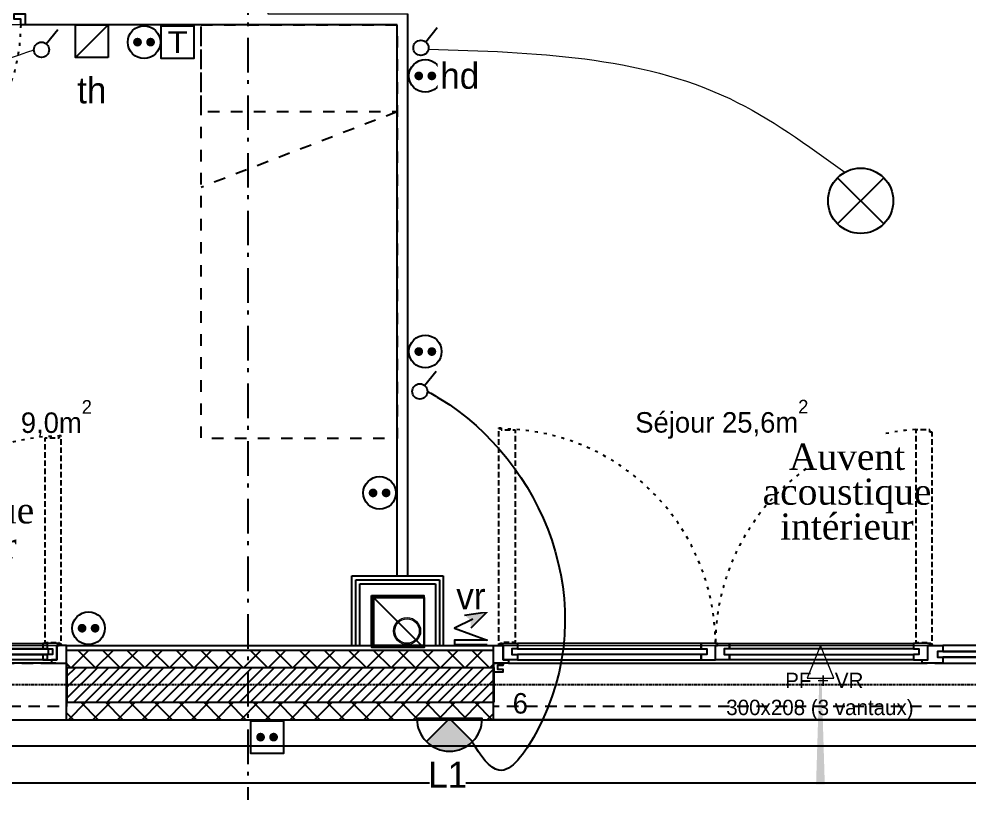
# Model space of a CAD drawing. Header units: centimetres. Extents: x 2191 to 12545, y -680 to 18662.
# Drawn here: x 11335.1 to 11771.5, y 3483.3 to 3839 of the extents above; entities that cross this region are included whole.
import ezdxf

# ---------------------------------------------------------------- set-up
doc = ezdxf.new("R2010")
doc.units = ezdxf.units.CM
for name, pattern in [('Style de ligne -1', [0.41664, 0.20828, -0.20836]), ('Style de ligne -11', [0.347222, 0.20828, -0.138942]), ('Style de ligne -12', [0.164042, 0.054681, -0.109361]), ('Style de ligne -13', [0.147638, 0.098425, -0.049213]), ('Style de ligne -18', [0.164042, 0.054681, -0.109361]), ('Style de ligne -6', [1.04164, 0.625, -0.20828, 0.06943, -0.13893]), ('VW-01', [0.41656, 0.20828, -0.20828])]:
    doc.linetypes.add(name, pattern=pattern)
for name, color, linetype in [('B Aménagement intérieur', 252, 'Continuous'), ('B GÈnÈral_Hatch', 252, 'Continuous'), ('B Général', 252, 'Continuous'), ('C ANNOTATIONS-axes horizontaux', 252, 'Style de ligne -1'), ('C ANNOTATIONS-niveaux', 252, 'Continuous'), ('C ANNOTATIONS-prestations', 252, 'Continuous'), ('C ANNOTATIONS-texte', 252, 'Continuous'), ('D SURFACES-shab', 252, 'Continuous'), ('F REMPLISSAGE-vert clair', 252, 'Continuous'), ('F REMPLISSAGE-vert foncé', 252, 'Continuous'), ('prlm-CHAUFF', 4, 'Continuous'), ('prlm-EAU-EUEV', 25, 'Continuous'), ('prlm-GT', 242, 'Continuous'), ('prlm-VMC', 93, 'Continuous')]:
    doc.layers.add(name, color=color, linetype=linetype)
doc.layers.add('prlm-ELEC-CFA', color=1, linetype='Continuous', lineweight=25)
doc.layers.add('prlm-ELEC-CFO', color=1, linetype='Continuous', lineweight=25)
doc.styles.add('Eurostile', font='Eurosti.TTF')
doc.styles.add('Eurostile (bold)', font='Eurostib.TTF')
doc.styles.add('prlm-elec-cfa', font='comic.ttf', dxfattribs={"height": 12})
doc.styles.add('prlm-elec-cfo', font='comic.ttf', dxfattribs={"height": 12})
doc.styles.add('prlm-vmc', font='pala.ttf', dxfattribs={"height": 14})
doc.styles.get("Standard").update_dxf_attribs({"font": 'isocp.shx', "height": 15})
pattern_1 = [(45, (0, 0), (-5.656854, 5.656854), []), (135, (0, 0), (5.656854, 5.656854), [])]

# ---------------------------------------------------------------- blocks, each defined once
blk = doc.blocks.new('B 70.PP 80')
at = {"layer": 'B Général', "flags": 128}
blk.add_lwpolyline([(-43, 2.5), (-43, 85.5), (-39, 85.5), (-39, 2.5)], close=True, dxfattribs=at)
at = {"layer": 'B Général', "linetype": 'Style de ligne -18', "ltscale": 25.4, "flags": 128}
blk.add_lwpolyline([(46, 2.5), (45.27, 13.33), (43.1, 23.98), (39.53, 34.26), (34.61, 44), (28.44, 53.03), (21.1, 61.19), (12.74, 68.35), (3.5, 74.38), (-6.47, 79.18), (-17, 82.67), (-27.91, 84.79), (-39, 85.5)], dxfattribs=at)
at = {"layer": 'B Général', "linetype": 'Continuous', "flags": 128}
for points in [[(-45, 2.5), (-43, 2.5), (-43, 0), (-40, 0), (-40, -2.5), (-45, -2.5)], [(48, 2.5), (46, 2.5), (46, 0), (43, 0), (43, -2.5), (48, -2.5), (48, -2.5), (48, -2.5), (48, 1.79), (48, 1.79)]]:
    blk.add_lwpolyline(points, close=True, dxfattribs=at)
at = {"layer": 'C ANNOTATIONS-prestations', "insert": (-37.5, 32.5), "char_height": 5.8825, "attachment_point": 1, "rotation": 90, "line_spacing_factor": 0.894142, "style": 'Eurostile'}
blk.add_mtext('PP 83 x 204', dxfattribs=at)
blk = doc.blocks.new('B 70.Lit 90.190')
at = {"layer": 'B Général', "linetype": 'VW-01', "ltscale": 25.4}
blk.add_line((45, 54.99), (-45, 20.35), dxfattribs=at)
at = {"layer": 'B Général', "linetype": 'VW-01', "ltscale": 25.4, "flags": 128}
for points in [[(-45, 95), (45, 95), (45, -95), (-45, -95)], [(-45, 95), (45, 95), (45, 54.99), (-45, 54.99)]]:
    blk.add_lwpolyline(points, close=True, dxfattribs=at)
blk = doc.blocks.new('B 70.Groupe-13-1')
at = {"layer": 'B Général', "linetype": 'Continuous'}
for p, q in [((11337.97, 3841.41), (11337.97, 3836.41)), ((11513.76, 3583.39), (11513.76, 3841.41)), ((11513.76, 3583.39), (11513.76, 3841.41)), ((11508.76, 3836.41), (11337.97, 3836.41)), ((11508.76, 3836.41), (11337.97, 3836.41)), ((11508.76, 3583.39), (11508.76, 3836.41)), ((11508.76, 3583.39), (11508.76, 3836.41)), ((11488.04, 3583.39), (11508.76, 3583.39)), ((11488.04, 3551.39), (11488.04, 3583.39)), ((11513.76, 3583.39), (11530.04, 3583.39)), ((11530.04, 3583.39), (11530.04, 3551.39)), ((11497.04, 3574.39), (11521.04, 3574.39)), ((11497.04, 3551.39), (11497.04, 3574.39)), ((11521.04, 3574.39), (11521.04, 3551.39))]:
    blk.add_line(p, q, dxfattribs=at)
at = {"layer": 'B Général', "linetype": 'Continuous', "flags": 128}
blk.add_lwpolyline([(11498.04, 3551.39), (11498.04, 3573.39), (11520.04, 3551.39)], close=True, dxfattribs=at)
at = {"layer": 'D SURFACES-shab', "lineweight": 18, "flags": 128}
for points in [[(11530.04, 3583.39), (11530.04, 3551.39), (11934.47, 3551.39), (11934.45, 4128.41), (11653.04, 4128.41), (11653.04, 4068.41), (11581.04, 4068.41), (11581.04, 4128.41), (11449.45, 4128.41), (11449.45, 3841.41), (11513.76, 3841.41), (11513.76, 3583.39)], [(11188.76, 3551.39), (11488.04, 3551.39), (11488.04, 3583.39), (11508.76, 3583.39), (11508.76, 3836.41), (11188.76, 3836.41)]]:
    blk.add_lwpolyline(points, close=True, dxfattribs=at)
at = {"layer": 'F REMPLISSAGE-vert clair'}
for p, q in [((11489.84, 3581.59), (11528.24, 3581.59)), ((11489.84, 3551.39), (11489.84, 3581.59)), ((11491.64, 3579.79), (11526.44, 3579.79)), ((11491.64, 3579.79), (11526.44, 3579.79)), ((11491.64, 3551.39), (11491.64, 3579.79)), ((11491.64, 3551.39), (11491.64, 3579.79)), ((11526.44, 3579.79), (11526.44, 3551.39)), ((11526.44, 3579.79), (11526.44, 3551.39)), ((11528.24, 3581.59), (11528.24, 3551.39))]:
    blk.add_line(p, q, dxfattribs=at)
at = {"layer": 'F REMPLISSAGE-vert clair', "linetype": 'Continuous'}
for p, q in [((11497.04, 3574.39), (11521.04, 3574.39)), ((11497.04, 3551.39), (11497.04, 3574.39)), ((11521.04, 3574.39), (11521.04, 3551.39))]:
    blk.add_line(p, q, dxfattribs=at)
at = {"layer": 'F REMPLISSAGE-vert foncé', "linetype": 'Continuous'}
for p, q in [((11488.04, 3583.39), (11530.04, 3583.39)), ((11488.04, 3551.39), (11488.04, 3583.39)), ((11530.04, 3583.39), (11530.04, 3551.39))]:
    blk.add_line(p, q, dxfattribs=at)
at = {"layer": 'F REMPLISSAGE-vert foncé'}
for p, q in [((11489.84, 3581.59), (11528.24, 3581.59)), ((11489.84, 3551.39), (11489.84, 3581.59)), ((11528.24, 3581.59), (11528.24, 3551.39))]:
    blk.add_line(p, q, dxfattribs=at)
at = {"layer": 'B Général', "xscale": -1, "rotation": 180}
blk.add_blockref('B 70.PP 80', (11289.97, 3838.91), dxfattribs=at)
at = {"layer": 'B Général'}
blk.add_blockref('B 70.Lit 90.190', (11463.76, 3741.41), dxfattribs=at)
at = {"layer": 'C ANNOTATIONS-texte', "char_height": 9.412, "attachment_point": 1, "line_spacing_factor": 0.894142, "style": 'Eurostile'}
for s, insert, width in [('chambre 3 9,0m{\\H0.6667x;\\S2^ ;}', (11273, 3664.09), 108.6236), ('Séjour 25,6m{\\H0.6667x;\\S2^ ;}', (11618.2, 3664.23), 107.804)]:
    blk.add_mtext(s, dxfattribs=dict(at, insert=insert, width=width))
blk = doc.blocks.new('B 70.PF 300.208 + VR (3 vantaux)')
at = {"layer": 'B Général', "linetype": 'Continuous'}
for p, q in [((-150, 7), (-150, 17)), ((150, 7), (150, 17))]:
    blk.add_line(p, q, dxfattribs=at)
at = {"layer": 'B Général'}
blk.add_line((-143, 9), (47, 9), dxfattribs=at)
at = {"layer": 'B Général', "linetype": 'Continuous', "lineweight": 35}
for p, q in [((-150, 7), (-150, -9)), ((150, 7), (150, -9))]:
    blk.add_line(p, q, dxfattribs=at)
at = {"layer": 'B Général', "linetype": 'Style de ligne -13', "ltscale": 25.4, "flags": 128}
for points in [[(-147.5, 117), (-146.5, 117), (-146.5, 116), (-140, 116), (-140, 18.5), (-146.5, 18.5), (-146.5, 17.5), (-147.5, 17.5)], [(51.5, 115), (50.5, 115), (50.5, 116), (44, 116), (44, 18.5), (50.5, 18.5), (50.5, 17.5), (51.5, 17.5)]]:
    blk.add_lwpolyline(points, close=True, dxfattribs=at)
at = {"layer": 'B Général', "linetype": 'Continuous', "flags": 128}
for points in [[(-139, 15.5), (-141.5, 15.5), (-141.5, 13), (-139, 13), (-139, 10.5), (-145.5, 10.5), (-145.5, 17), (-146.5, 17), (-146.5, 18), (-139, 18)], [(-54.5, 15.5), (-52, 15.5), (-52, 13), (-54.5, 13), (-54.5, 10.5), (-48, 10.5), (-48, 17), (-47, 17), (-47, 18), (-54.5, 18)], [(-41.5, 15.5), (-44, 15.5), (-44, 13), (-41.5, 13), (-41.5, 10.5), (-48, 10.5), (-48, 17), (-47, 17), (-47, 18), (-41.5, 18)], [(43, 15.5), (45.5, 15.5), (45.5, 13), (43, 13), (43, 10.5), (49.5, 10.5), (49.5, 17), (50.5, 17), (50.5, 18), (43, 18)]]:
    blk.add_lwpolyline(points, close=True, dxfattribs=at)
at = {"layer": 'B Général', "flags": 128}
for points in [[(-54.5, 18), (-139, 18), (-139, 15.5), (-54.5, 15.5)], [(-41.5, 18), (43, 18), (43, 15.5), (-41.5, 15.5)], [(-143, 10.5), (-143, 9), (-150, 9), (-150, 17), (-145.5, 17), (-145.5, 10.5)], [(56.5, 17), (56.5, 14.25), (54, 14.25), (54, 11.75), (56.5, 11.75), (56.5, 9), (47, 9), (47, 10.5), (49.5, 10.5), (49.5, 17)], [(145.5, 14.25), (54, 14.25), (54, 11.75), (145.5, 11.75)], [(143, 17), (56.5, 17), (56.5, 14.25), (143, 14.25)], [(145.5, 14.25), (143, 14.25), (143, 17), (150, 17), (150, 9), (143, 9), (143, 11.75), (145.5, 11.75)], [(-150, 9), (-150, 5), (-145.5, 5), (-145.5, 6), (-148, 6), (-148, 8), (-145.5, 8), (-145.5, 9)], [(-54.5, 13), (-139, 13), (-139, 10.5), (-54.5, 10.5)], [(-41.5, 13), (43, 13), (43, 10.5), (-41.5, 10.5)], [(143, 11.75), (56.5, 11.75), (56.5, 9), (143, 9)], [(150, 9), (150, 5), (145.5, 5), (145.5, 6), (148, 6), (148, 8), (145.5, 8), (145.5, 9)]]:
    blk.add_lwpolyline(points, close=True, dxfattribs=at)
at = {"layer": 'B Général', "linetype": 'Style de ligne -11', "ltscale": 25.4, "flags": 128}
blk.add_lwpolyline([(-150, 9), (150, 9), (150, -11), (-150, -11)], close=True, dxfattribs=at)
at = {"layer": 'B Général', "flags": 128}
blk.add_lwpolyline([(150, -9), (150, -17), (-150, -17), (-150, -9)], dxfattribs=at)
at = {"layer": 'B Général'}
for centre in [(-147, 17.5), (51, 17.5)]:
    blk.add_circle(centre, 0.5, dxfattribs=at)
at = {"layer": 'B Général', "linetype": 'Style de ligne -12', "ltscale": 25.4}
for centre, start, end in [((-147, 17.5), 0.2938, 90.2879), ((51, 17.5), 94.0649, 179.7062)]:
    blk.add_arc(centre, 99, start, end, dxfattribs=at)
at = {"layer": 'B Général', "insert": (2, 4.58), "char_height": 7.059, "attachment_point": 2, "rotation": 360, "line_spacing_factor": 0.894142, "style": 'Eurostile'}
blk.add_mtext('PF + VR', dxfattribs=at)
at = {"layer": 'C ANNOTATIONS-prestations', "rotation": 360, "line_spacing_factor": 0.894142}
for s, insert, char_height, attachment_point, style in [('6', (-141.14, -4.77), 9.41, 1, 'Eurostile (bold)'), ('300x208 (3 vantaux) ', (0, -7.82), 7.059, 2, 'Eurostile')]:
    blk.add_mtext(s, dxfattribs=dict(at, insert=insert, char_height=char_height, attachment_point=attachment_point, style=style))
blk = doc.blocks.new('B 70.PF 100.208 + VR')
at = {"layer": 'B Général', "linetype": 'Continuous'}
for p, q in [((-50, 7), (-50, 17)), ((50, 7), (50, 17))]:
    blk.add_line(p, q, dxfattribs=at)
at = {"layer": 'B Général'}
blk.add_line((45, 9), (-45, 9), dxfattribs=at)
at = {"layer": 'B Général', "linetype": 'Continuous', "lineweight": 35}
for p, q in [((-50, 7), (-50, -9)), ((50, 7), (50, -9))]:
    blk.add_line(p, q, dxfattribs=at)
at = {"layer": 'B Général', "linetype": 'Style de ligne -13', "ltscale": 25.4, "flags": 128}
blk.add_lwpolyline([(47.5, 113.27), (46.5, 113.27), (46.5, 112.27), (40, 112.27), (40, 18.5), (46.5, 18.5), (46.5, 17.5), (47.5, 17.5)], close=True, dxfattribs=at)
at = {"layer": 'B Général', "linetype": 'Continuous', "flags": 128}
for points in [[(-39, 15.5), (-41.5, 15.5), (-41.5, 13), (-39, 13), (-39, 10.5), (-45.5, 10.5), (-45.5, 17), (-46.5, 17), (-46.5, 18), (-39, 18)], [(39, 15.5), (41.5, 15.5), (41.5, 13), (39, 13), (39, 10.5), (45.5, 10.5), (45.5, 17), (46.5, 17), (46.5, 18), (39, 18)]]:
    blk.add_lwpolyline(points, close=True, dxfattribs=at)
at = {"layer": 'B Général', "flags": 128}
for points in [[(-41, 18), (41, 18), (41, 15.5), (-41, 15.5)], [(-43, 10.5), (-43, 9), (-50, 9), (-50, 17), (-45.5, 17), (-45.5, 10.5)], [(-43.5, 15.5), (43.5, 15.5), (43.5, 13), (-43.5, 13)], [(43, 10.5), (43, 9), (50, 9), (50, 17), (45.5, 17), (45.5, 10.5)], [(-41, 13), (41, 13), (41, 10.5), (-41, 10.5)]]:
    blk.add_lwpolyline(points, close=True, dxfattribs=at)
at = {"layer": 'B Général', "linetype": 'Style de ligne -11', "ltscale": 25.4, "flags": 128}
blk.add_lwpolyline([(-50, 9), (50, 9), (50, -11), (-50, -11)], close=True, dxfattribs=at)
at = {"layer": 'B Général', "flags": 128}
blk.add_lwpolyline([(-50, -9), (-50, -17), (50, -17), (50, -9)], dxfattribs=at)
at = {"layer": 'B Général'}
blk.add_circle((47, 17.5), 0.5, dxfattribs=at)
at = {"layer": 'B Général', "linetype": 'Style de ligne -12', "ltscale": 25.4}
blk.add_arc((48.78, 15.78), 97.5, 90.8973, 179.2823, dxfattribs=at)
at = {"layer": 'B Général', "insert": (-21.61, 2.65), "char_height": 7.059, "attachment_point": 1, "rotation": 360, "line_spacing_factor": 0.894142, "style": 'Eurostile'}
blk.add_mtext('PF + VR', dxfattribs=at)
at = {"layer": 'C ANNOTATIONS-prestations', "attachment_point": 1, "rotation": 360, "line_spacing_factor": 0.894142}
for s, insert, char_height, style in [('4', (-41.15, -4.77), 9.41, 'Eurostile (bold)'), ('100x208', (-21.61, -7.83), 7.059, 'Eurostile')]:
    blk.add_mtext(s, dxfattribs=dict(at, insert=insert, char_height=char_height, style=style))
blk = doc.blocks.new('xi.EA')
at = {"layer": 'prlm-VMC', "color": 0, "linetype": 'ByBlock', "lineweight": 5, "flags": 128}
blk.add_lwpolyline([(-6.17, -15), (6.17, -15), (0, 0)], close=True, dxfattribs=at)
at = {"layer": 'prlm-VMC', "color": 0, "linetype": 'ByBlock', "lineweight": -2, "flags": 128}
blk.add_lwpolyline([(0, -15, 1, 4, 0), (0, -63.63, 1, 1, 0)], format="xyseb", dxfattribs=at)
at = {"layer": 'prlm-VMC', "color": 0, "linetype": 'ByBlock', "lineweight": 5}
blk.add_solid([(0, 0), (6.17, -15), (-6.17, -15), (0, 0)], dxfattribs=at)
blk = doc.blocks.new('xi.TH-ch')
at = {"layer": 'prlm-CHAUFF', "color": 0, "linetype": 'ByBlock', "lineweight": -2, "flags": 128}
blk.add_lwpolyline([(-7.5, 7.5), (7.5, 7.5), (7.5, -7.5), (-7.5, -7.5)], close=True, dxfattribs=at)
at = {"layer": 'prlm-CHAUFF', "color": 0}
blk.add_lwpolyline([(-7.5, -7.5), (7.5, 7.5)], dxfattribs=at)
blk = doc.blocks.new('xi.vp125')
at = {"layer": 'prlm-EAU-EUEV', "lineweight": 5}
h = blk.add_hatch(color=0, dxfattribs=at)
h.paths.add_polyline_path([(6.25, 0, 1), (-6.25, 0, 1)])
h.paths.add_polyline_path([(5.625, 0, 1), (-5.625, 0, 1)], flags=16)
at = {"layer": 'prlm-EAU-EUEV', "color": 0, "lineweight": 5}
for radius in [6.25, 5.625]:
    blk.add_circle((0, 0), radius, dxfattribs=at)
blk = doc.blocks.new('xi.PC-EXT')
at = {"layer": 'prlm-ELEC-CFO', "color": 0, "linetype": 'ByBlock', "lineweight": -2, "flags": 128}
blk.add_lwpolyline([(-7.5, 7.5), (7.5, 7.5), (7.5, -7.5), (-7.5, -7.5)], close=True, dxfattribs=at)
at = {"layer": 'prlm-ELEC-CFO', "color": 0, "linetype": 'ByBlock', "lineweight": 5, "const_width": 2}
for points in [[(-4, 0, 1), (-2, 0, 1)], [(2, 0, 1), (4, 0, 1)]]:
    blk.add_lwpolyline(points, format="xyb", close=True, dxfattribs=at)
blk = doc.blocks.new('xi.SA')
at = {"layer": 'prlm-ELEC-CFO', "color": 0}
blk.add_lwpolyline([(0.2, -1.28), (5.5, 5.28)], dxfattribs=at)
blk.add_circle((-2, -4), 3.5, dxfattribs=at)
blk = doc.blocks.new('xi.PC')
at = {"color": 0, "lineweight": 5}
blk.add_wipeout([(-7.5, -7.5), (7.5, -7.5), (7.5, 7.5), (-7.5, 7.5)], dxfattribs=at).dxf.layer = 'prlm-ELEC-CFO'
at = {"layer": 'prlm-ELEC-CFO', "color": 0, "linetype": 'ByBlock', "lineweight": 5, "const_width": 2}
for points in [[(-4, 0, 1), (-2, 0, 1)], [(2, 0, 1), (4, 0, 1)]]:
    blk.add_lwpolyline(points, format="xyb", close=True, dxfattribs=at)
at = {"layer": 'prlm-ELEC-CFO', "color": 0, "linetype": 'ByBlock', "lineweight": -2}
blk.add_circle((0, 0), 7.5, dxfattribs=at)
blk = doc.blocks.new('xi.TEL')
at = {"layer": 'prlm-ELEC-CFA', "color": 0, "linetype": 'ByBlock', "lineweight": -2, "flags": 128}
blk.add_lwpolyline([(-7.5, 7.5), (7.5, 7.5), (7.5, -7.5), (-7.5, -7.5)], close=True, dxfattribs=at)
at = {"layer": 'prlm-ELEC-CFA', "color": 0, "linetype": 'ByBlock', "insert": (0, 0), "char_height": 10, "width": 11.36, "attachment_point": 5}
blk.add_mtext('{\\fVerdana|b0|i0|c0|p34;T}', dxfattribs=at)
blk = doc.blocks.new('xi.PTCE')
at = {"layer": 'prlm-ELEC-CFO', "color": 0}
for points in [[(-10.61, 10.61), (10.61, -10.61)], [(10.61, 10.61), (-10.61, -10.61)]]:
    blk.add_lwpolyline(points, dxfattribs=at)
at = {"layer": 'prlm-ELEC-CFO', "color": 0, "linetype": 'ByBlock'}
blk.add_circle((0, 0), 15, dxfattribs=at)
blk = doc.blocks.new('xi.PCHD')
at = {"color": 0, "lineweight": 5}
blk.add_wipeout([(-7.5, -7.5), (7.5, -7.5), (7.5, 7.5), (-7.5, 7.5)], dxfattribs=at).dxf.layer = 'prlm-ELEC-CFO'
at = {"layer": 'prlm-ELEC-CFO', "color": 0, "linetype": 'ByBlock', "lineweight": 5, "const_width": 2}
for points in [[(-4, 0, 1), (-2, 0, 1)], [(2, 0, 1), (4, 0, 1)]]:
    blk.add_lwpolyline(points, format="xyb", close=True, dxfattribs=at)
at = {"layer": 'prlm-ELEC-CFO', "color": 0, "linetype": 'ByBlock', "lineweight": -2}
blk.add_circle((0, 0), 7.5, dxfattribs=at)
blk = doc.blocks.new('xi.VR')
at = {"layer": 'prlm-ELEC-CFO', "lineweight": 5}
blk.add_hatch(color=0, dxfattribs=at).paths.add_polyline_path([(-3, 6), (-0.1, 3.7), (0, 0), (7.5, 7.5)])
at = {"layer": 'prlm-ELEC-CFO', "color": 0}
for points in [[(-3, 6), (7.5, 7.5), (0, 0)], [(0.95, 4.23), (-7.5, 0), (7.5, -5.5), (-7.5, -5.5), (-7.5, -7.5), (7.5, -7.5)]]:
    blk.add_lwpolyline(points, dxfattribs=at)
blk = doc.blocks.new('xi.lum1')
at = {"layer": 'prlm-ELEC-CFO', "linetype": 'ByBlock', "lineweight": 5}
blk.add_hatch(color=0, dxfattribs=at).paths.add_polyline_path([(10.61, 10.61, 0.414214), (-10.61, 10.61), (0, 0)])
at = {"layer": 'prlm-ELEC-CFO', "color": 0, "linetype": 'ByBlock', "lineweight": -2, "flags": 128}
blk.add_lwpolyline([(15, 0, 1), (-15, 0)], format="xyb", close=True, dxfattribs=at)
at = {"layer": 'prlm-ELEC-CFO', "color": 0}
blk.add_lwpolyline([(-10.61, 10.61), (0, 0), (10.61, 10.61)], dxfattribs=at)

msp = doc.modelspace()

# ---------------------------------------------------------------- hatches: boundary and pattern name
at = {"layer": 'B GÈnÈral_Hatch', "linetype": 'Continuous'}
h = msp.add_hatch(dxfattribs=at)
h.set_pattern_fill('02_ISOLANT', color=256, style=0, pattern_type=2)
h.set_pattern_definition(pattern_1)
h.paths.add_polyline_path([(11357, 3549.39), (11357, 3541.39), (11553.04, 3541.39), (11553.04, 3549.39)])
h = msp.add_hatch(dxfattribs=at)
h.set_pattern_fill('50_BETON', color=256, style=0, pattern_type=2)
h.set_pattern_definition([(45, (0, 0), (2.4253472, -2.6458333), [])])
h.paths.add_polyline_path([(11357, 3541.39), (11357, 3525.39), (11553.04, 3525.39), (11553.04, 3541.39)])
h = msp.add_hatch(dxfattribs=at)
h.set_pattern_fill('02_ISOLANT', color=256, style=0, pattern_type=2)
h.set_pattern_definition(pattern_1)
h.paths.add_polyline_path([(11357, 3525.39), (11357, 3517.39), (11553.04, 3517.39), (11553.04, 3525.39)])
h = msp.add_hatch(dxfattribs=at)
h.set_pattern_fill('H_BARDAGE V 150', color=256, angle=90, style=0, pattern_type=2)
h.set_pattern_definition([(180, (11394.417, 3267.389), (1e-15, 17), [])])
h.paths.add_polyline_path([(10844.39, 3517.39), (11944.45, 3517.39), (11944.45, 3017.39), (10844.39, 3017.39)])

# ---------------------------------------------------------------- linework, layer by layer
at = {"layer": 'B Général', "linetype": 'Continuous'}
for p, q in [((11357, 3551.39), (11553.04, 3551.39)), ((11357, 3551.39), (11553.04, 3551.39)), ((11357, 3517.39), (11357, 3551.39)), ((11357, 3549.39), (11553.04, 3549.39)), ((11357, 3549.39), (11553.04, 3549.39)), ((11553.04, 3517.39), (11553.04, 3551.39)), ((11357, 3541.39), (11553.04, 3541.39)), ((11357, 3525.39), (11553.04, 3525.39)), ((11357, 3517.39), (11553.04, 3517.39)), ((11357, 3517.39), (11553.04, 3517.39))]:
    msp.add_line(p, q, dxfattribs=at)
at = {"layer": 'B Général', "linetype": 'Continuous', "lineweight": 18}
for p, q in [((11357, 3541.39), (11553.04, 3541.39)), ((11357, 3525.39), (11553.04, 3525.39))]:
    msp.add_line(p, q, dxfattribs=at)
at = {"layer": 'B Général', "linetype": 'Continuous', "flags": 128}
msp.add_lwpolyline([(10844.39, 3517.39), (11944.45, 3517.39), (11944.45, 3017.39), (10844.39, 3017.39)], close=True, dxfattribs=at)
at = {"layer": 'C ANNOTATIONS-axes horizontaux', "linetype": 'Style de ligne -6', "ltscale": 25.4}
msp.add_line((11440.45, 3285.39), (11440.45, 5820.39), dxfattribs=at)
at = {"layer": 'C ANNOTATIONS-axes horizontaux'}
msp.add_line((12370.81, 3533.39), (2960.81, 3533.39), dxfattribs=at)
msp.add_line((12370.81, 3533.39), (2960.81, 3533.39), dxfattribs=at)
at = {"layer": 'C ANNOTATIONS-niveaux', "linetype": 'Style de ligne -6', "ltscale": 25.4}
msp.add_line((11440.45, 3285.39), (11440.45, 5820.39), dxfattribs=at)
at = {"layer": 'prlm-ELEC-CFO', "lineweight": 13}
for points in [[(11341.96, 3824.71), (11271.38, 3782.61), (11307.87, 3739.63)], [(11523.21, 3825.23), (11661.6, 3802.47), (11714.45, 3768.68)]]:
    msp.add_spline(points, degree=3, dxfattribs=at)
at = {"layer": 'prlm-GT'}
for points in [[(11497.04, 3574.39), (11521.04, 3574.39), (11521.04, 3551.39), (11497.04, 3551.39)], [(11497.26, 3573.51), (11521.26, 3573.51), (11521.26, 3550.51), (11497.26, 3550.51)]]:
    msp.add_lwpolyline(points, close=True, dxfattribs=at)

# ---------------------------------------------------------------- block references
at = {"layer": 'B Aménagement intérieur'}
msp.add_blockref('B 70.Groupe-13-1', (0, 0), dxfattribs=at)
at = {"layer": 'B Général'}
for name, p in [('B 70.PF 300.208 + VR (3 vantaux)', (11703.04, 3534.39)), ('B 70.PF 100.208 + VR', (11307, 3534.39))]:
    msp.add_blockref(name, p, dxfattribs=at)
at = {"layer": 'prlm-CHAUFF', "rotation": 179.9999999998589}
msp.add_blockref('xi.TH-ch', (11368.59, 3828.91), dxfattribs=at)
at = {"layer": 'prlm-EAU-EUEV'}
msp.add_blockref('xi.vp125', (11513.37, 3558.11), dxfattribs=at)
at = {"layer": 'prlm-ELEC-CFO'}
for name, p in [('xi.SA', (11347.45, 3828.91)), ('xi.SA', (11521.76, 3829.79)), ('xi.PTCE', (11721.75, 3755.58)), ('xi.VR', (11542.69, 3559.39)), ('xi.PC-EXT', (11449.07, 3509.39))]:
    msp.add_blockref(name, p, dxfattribs=at)
at = {"layer": 'prlm-ELEC-CFO', "rotation": 180}
msp.add_blockref('xi.lum1', (11532.87, 3517.94), dxfattribs=at)
at = {"layer": 'prlm-VMC'}
msp.add_blockref('xi.EA', (11703.27, 3551.39), dxfattribs=at)

# ---------------------------------------------------------------- next in the draw order: block references
at = {"layer": 'prlm-ELEC-CFO'}
for name, p in [('xi.PC', (11392.55, 3828.41)), ('xi.PCHD', (11521.76, 3812.91)), ('xi.PC', (11521.76, 3686.39)), ('xi.PC', (11500.76, 3621.5)), ('xi.PC', (11367.08, 3559.39))]:
    msp.add_blockref(name, p, dxfattribs=at)

# ---------------------------------------------------------------- next in the draw order: texts
at = {"layer": 'prlm-CHAUFF', "lineweight": 20, "insert": (11368.57, 3806.23), "char_height": 12, "attachment_point": 5, "line_spacing_factor": 0.8, "style": 'prlm-elec-cfa', "bg_fill": 3, "box_fill_scale": 1.1, "bg_fill_color": 256, "bg_fill_transparency": 0}
msp.add_mtext('th', dxfattribs=at)
at = {"layer": 'prlm-ELEC-CFO', "lineweight": 20, "char_height": 12, "line_spacing_factor": 0.8, "style": 'prlm-elec-cfo', "bg_fill": 3, "bg_fill_color": 256, "bg_fill_transparency": 0}
for s, insert, attachment_point, box_fill_scale in [('vr', (11542.69, 3574.11), 5, 1.1), ('L1', (11532.05, 3498.18), 2, 0.95)]:
    msp.add_mtext(s, dxfattribs=dict(at, insert=insert, attachment_point=attachment_point, box_fill_scale=box_fill_scale))
at = {"layer": 'prlm-VMC', "char_height": 12, "width": 20.51, "attachment_point": 5, "line_spacing_factor": 0.8, "style": 'prlm-vmc', "bg_fill": 2}
for insert in [(11715.48, 3622), (11303.35, 3613.41)]:
    msp.add_mtext('Auvent acoustique intérieur', dxfattribs=dict(at, insert=insert))

# ---------------------------------------------------------------- next in the draw order: linework, layer by layer
at = {"layer": 'prlm-ELEC-CFO'}
msp.add_spline([(11522.76, 3668.09), (11528.76, 3664.59), (11572.38, 3510.94), (11555.6, 3494.16), (11543.24, 3507.1)], degree=3, dxfattribs=at)

# ---------------------------------------------------------------- next in the draw order: block references
at = {"layer": 'prlm-ELEC-CFA'}
msp.add_blockref('xi.TEL', (11407.99, 3828.41), dxfattribs=at)
at = {"layer": 'prlm-ELEC-CFO'}
msp.add_blockref('xi.SA', (11521.26, 3672.09), dxfattribs=at)

# ---------------------------------------------------------------- next in the draw order: texts
at = {"layer": 'prlm-ELEC-CFO', "lineweight": 20, "insert": (11537.59, 3812.91), "char_height": 12, "attachment_point": 5, "line_spacing_factor": 0.8, "style": 'prlm-elec-cfo', "bg_fill": 3, "box_fill_scale": 1.1, "bg_fill_color": 256, "bg_fill_transparency": 0}
msp.add_mtext('hd', dxfattribs=at)

doc.saveas('drawing.dxf')
